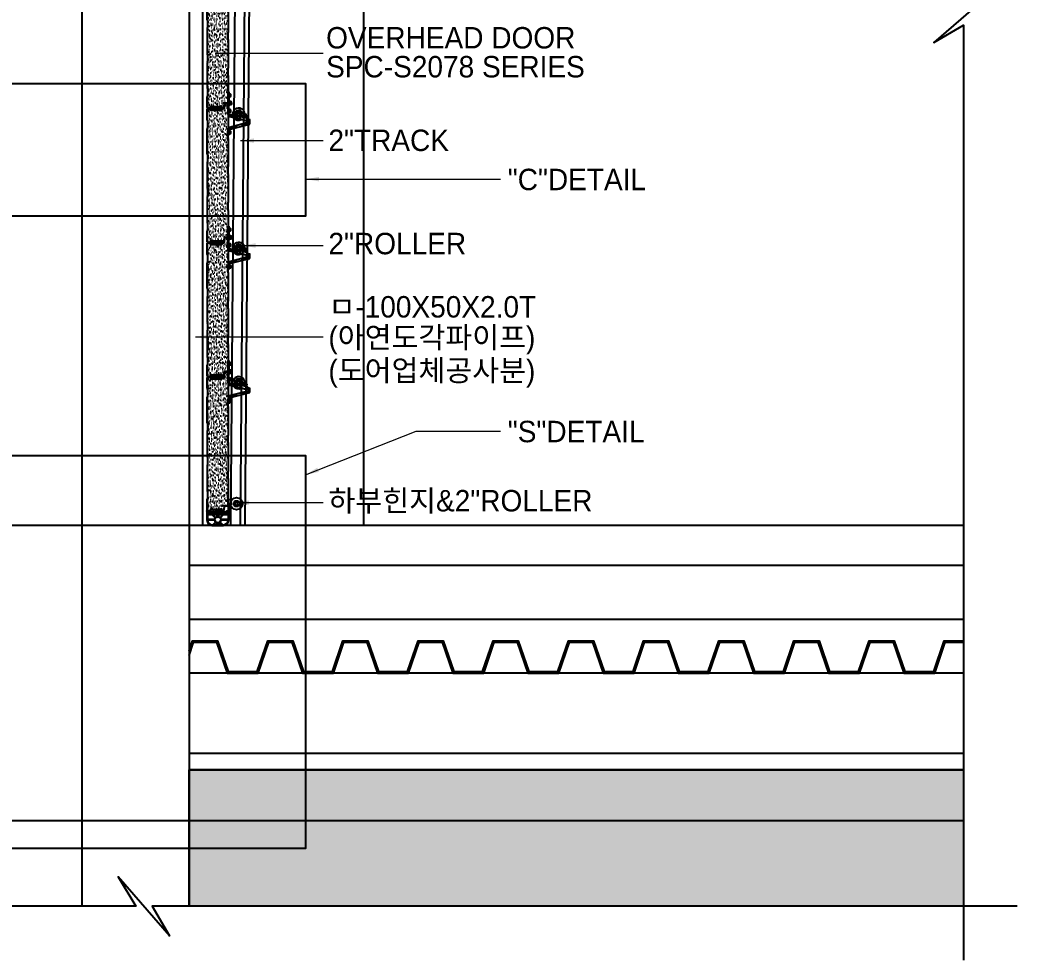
# Model space of a CAD drawing. Header units: millimetres. Extents: x 909 to 159266, y 137 to 21462.
# Drawn here: x 41708 to 45422, y 7741 to 11241 of the extents above; entities that cross this region are included whole.
import ezdxf

# ---------------------------------------------------------------- set-up
doc = ezdxf.new("R2010")
doc.units = ezdxf.units.MM
doc.header["$LTSCALE"] = 50
doc.header["$MEASUREMENT"] = 0
for name, pattern in [('HIDDEN', [2, 1, -1]), ('HIDDEN2', [0.1875, 0.125, -0.0625]), ('주단면도-1$0$주단면도-1$0$STD_CENTER', [66, 60, -2, 2, -2]), ('주단면도-2$0$주단면도-1$0$STD_CENTER', [66, 60, -2, 2, -2])]:
    doc.linetypes.add(name, pattern=pattern)
for name, color, linetype in [('elev', 8, 'Continuous'), ('OHD Frame', 2, 'Continuous'), ('OHD Panel', 5, 'Continuous'), ('OHD Track', 4, 'Continuous'), ('주단면도-1$0$7FIN', 5, 'Continuous'), ('주단면도-1$0$주단면도-1$0$A-FIN-TYP1', 6, 'Continuous'), ('주단면도-1$0$주단면도-1$0$A-ST-AXIS-CEN', 252, '주단면도-1$0$주단면도-1$0$STD_CENTER'), ('주단면도-1$0$주단면도-1$0$A-ST-CONC', 2, 'Continuous'), ('주단면도-1$0$주단면도-1$0$저온단열', 160, 'Continuous'), ('주단면도-2$0$주단면도-1$0$A-ST-AXIS-CEN', 252, '주단면도-2$0$주단면도-1$0$STD_CENTER')]:
    doc.layers.add(name, color=color, linetype=linetype)
doc.layers.add('주단면도-2$0$A-ELEV-LIN2', color=7, linetype='Continuous', lineweight=25)
doc.styles.get("Standard").update_dxf_attribs({"font": 'NanumGothicBold.ttf'})
doc.styles.add('헤드라인', font='')
doc.styles.get('헤드라인').set_extended_font_data('HY울릉도M')
doc.dimstyles.new('ISO-25', dxfattribs={"dimtxt": 2.5, "dimasz": 2.5, "dimexe": 1.25, "dimexo": 0.625, "dimtad": 1, "dimtxsty": 'Standard', "dimcen": 2.5, "dimadec": 0, "dimazin": 0, "dimtfac": 1, "dimtmove": 0, "dimatfit": 3, "dimfxl": 1, "dimarcsym": 0})

# ---------------------------------------------------------------- blocks, each defined once
blk = doc.blocks.new('A$C1B0F701D')
at = {"layer": 'OHD Panel'}
for p, q in [((0, 457.1), (0, 498.5)), ((0.5, 457.1), (0.5, 498.5)), ((2.5, 501), (9.5, 501)), ((9.5, 501), (2.5, 501)), ((2.5, 500.5), (9.5, 500.5)), ((11.5, 498.5), (11.5, 496)), ((11.5, 495), (11.5, 498.5)), ((12, 498.5), (12, 496)), ((12, 495), (12, 498.5)), ((16.5, 494), (13, 494)), ((13, 493.5), (16.5, 493.5)), ((16.5, 493.5), (16.5, 494)), ((1.8, 452.9), (0.3, 456)), ((2.2, 453.1), (0.7, 456.2)), ((2, 431), (2, 452)), ((2.5, 431), (2.5, 452)), ((0, 330.1), (0, 425.9)), ((0.3, 427), (1.8, 430.1)), ((0.5, 330.1), (0.5, 425.9)), ((0.7, 426.8), (2.2, 429.9)), ((0, 298.9), (0, 203.1)), ((1.8, 325.9), (0.3, 329)), ((0.3, 300), (1.8, 303.1)), ((0.5, 203.1), (0.5, 298.9)), ((2.2, 326.1), (0.7, 329.2)), ((0.7, 299.8), (2.2, 302.9)), ((2, 304), (2, 325)), ((2.5, 304), (2.5, 325)), ((1.8, 198.9), (0.3, 202)), ((2.2, 199.1), (0.7, 202.2)), ((2, 177), (2, 198)), ((2.5, 177), (2.5, 198)), ((0, 171.9), (0, 76.1)), ((0.3, 173), (1.8, 176.1)), ((0.5, 76.1), (0.5, 171.9)), ((0.7, 172.8), (2.2, 175.9)), ((1.8, 71.9), (0.3, 75)), ((2.2, 72.1), (0.7, 75.2)), ((0, 3.5), (0, 44.9)), ((0.3, 46), (1.8, 49.1)), ((0.5, 3.5), (0.5, 44.9)), ((0.7, 45.8), (2.2, 48.9)), ((2, 50), (2, 71)), ((2.5, 50), (2.5, 71)), ((9.5, 1.5), (2.5, 1.5)), ((9.5, 1), (2.5, 1)), ((11.5, 7), (11.5, 3.5)), ((12, 7), (12, 3.5)), ((13, 8.5), (16.5, 8.5)), ((16.5, 8), (13, 8)), ((16.5, 8.5), (16.5, 8))]:
    blk.add_line(p, q, dxfattribs=at)
for centre, radius, start, end in [((2.5, 498.5), 2.5, 90, 180), ((2.5, 498.5), 2, 90, 180), ((9.5, 498.5), 2.5, 0, 90), ((9.5, 498.5), 2, 0, 90), ((13, 495), 1.5, 180, 270), ((13, 495), 1, 180, 270), ((2.5, 457.1), 2.5, 180, 206.5651), ((2.5, 457.1), 2, 180, 206.5651), ((0, 452), 2, 0, 26.5651), ((0, 452), 2.5, 0, 26.5651), ((2.5, 425.9), 2.5, 153.4349, 180), ((2.5, 425.9), 2, 153.4349, 180), ((0, 431), 2, 333.4349, 0), ((0, 431), 2.5, 333.4349, 0), ((2.5, 330.1), 2.5, 180, 206.5651), ((2.5, 298.9), 2.5, 153.4349, 180), ((2.5, 330.1), 2, 180, 206.5651), ((2.5, 298.9), 2, 153.4349, 180), ((0, 325), 2, 0, 26.5651), ((0, 304), 2, 333.4349, 0), ((0, 325), 2.5, 0, 26.5651), ((0, 304), 2.5, 333.4349, 0), ((2.5, 203.1), 2.5, 180, 206.5651), ((2.5, 203.1), 2, 180, 206.5651), ((0, 198), 2, 0, 26.5651), ((0, 198), 2.5, 0, 26.5651), ((2.5, 171.9), 2.5, 153.4349, 180), ((2.5, 171.9), 2, 153.4349, 180), ((0, 177), 2, 333.4349, 0), ((0, 177), 2.5, 333.4349, 0), ((2.5, 76.1), 2.5, 180, 206.5651), ((2.5, 76.1), 2, 180, 206.5651), ((2.5, 44.9), 2.5, 153.4349, 180), ((2.5, 44.9), 2, 153.4349, 180), ((0, 71), 2, 0, 26.5651), ((0, 50), 2, 333.4349, 0), ((0, 71), 2.5, 0, 26.5651), ((0, 50), 2.5, 333.4349, 0), ((2.5, 3.5), 2.5, 180, 270), ((2.5, 3.5), 2, 180, 270), ((9.5, 3.5), 2.5, 270, 0), ((9.5, 3.5), 2, 270, 0), ((13, 7), 1.5, 90, 180), ((13, 7), 1, 90, 180)]:
    blk.add_arc(centre, radius, start, end, dxfattribs=at)
blk = doc.blocks.new('A$C2BEC2C56')
h = blk.add_hatch(color=256)
h.dxf.hatch_style = 1
h.paths.add_polyline_path([(27, 477.5), (28, 477.5), (28, 517.5), (27, 517.5)])
h = blk.add_hatch(color=256)
h.dxf.hatch_style = 1
h.paths.add_polyline_path([(27, 22.5), (28, 22.5), (28, 62.5), (27, 62.5)])
for p, q in [((27, 517.5), (27, 477.5)), ((28, 517.5), (27, 517.5)), ((28, 477.5), (28, 517.5)), ((27, 477.5), (28, 477.5)), ((27, 62.5), (27, 22.5)), ((27, 22.5), (28, 22.5))]:
    blk.add_line(p, q)
at = {"layer": 'OHD Panel'}
for p, q in [((17.6, 520), (26, 520)), ((0, 494), (3.5, 494)), ((0, 493.5), (0, 494)), ((0, 493.5), (3.5, 493.5)), ((4.5, 495), (4.5, 499.5)), ((5, 495), (5, 499.5)), ((6, 501), (12.5, 501)), ((6, 500.5), (12.5, 500.5)), ((13.5, 501.9), (15.2, 517.8)), ((14, 501.8), (15.6, 517.7)), ((17.6, 519.5), (26, 519.5)), ((28, 517.5), (28, 419.6)), ((28.5, 517.5), (28.5, 419.6)), ((26, 414.5), (26, 393.5)), ((27.8, 418.7), (26.3, 415.6)), ((26.5, 414.5), (26.5, 393.5)), ((28.2, 418.5), (26.7, 415.4)), ((26.3, 392.4), (27.8, 389.3)), ((26.7, 392.6), (28.2, 389.5)), ((28, 388.4), (28, 285.6)), ((28.5, 388.4), (28.5, 285.6)), ((26, 280.5), (26, 259.5)), ((27.8, 284.7), (26.3, 281.6)), ((26.5, 280.5), (26.5, 259.5)), ((28.2, 284.5), (26.7, 281.4)), ((26.3, 258.4), (27.8, 255.3)), ((26.7, 258.6), (28.2, 255.5)), ((28, 254.4), (28, 151.6)), ((28.5, 254.4), (28.5, 151.6)), ((27.8, 150.7), (26.3, 147.6)), ((28.2, 150.5), (26.7, 147.4)), ((26, 146.5), (26, 125.5)), ((26.3, 124.4), (27.8, 121.3)), ((26.5, 146.5), (26.5, 125.5)), ((26.7, 124.6), (28.2, 121.5)), ((28, 120.4), (28, 22.5)), ((28.5, 120.4), (28.5, 22.5)), ((28, 62.5), (27, 62.5)), ((28, 22.5), (28, 62.5)), ((3.5, 8.5), (0, 8.5)), ((0, 8.5), (0, 8)), ((3.5, 8), (0, 8)), ((4.5, 3.5), (4.5, 7)), ((5, 3.5), (5, 7)), ((9.3, 1.5), (7, 1.5)), ((9.3, 1), (7, 1)), ((12.9, 18.3), (11.3, 3.3)), ((13.4, 18.2), (11.8, 3.2)), ((26, 20.5), (15.4, 20.5)), ((26, 20), (15.4, 20))]:
    blk.add_line(p, q, dxfattribs=at)
for centre, radius, start, end in [((17.6, 517.5), 2.5, 90, 173.991), ((26, 517.5), 2.5, 0, 90), ((3.5, 495), 1, 270, 0), ((3.5, 495), 1.5, 270, 0), ((6, 499.5), 1.5, 90, 180), ((6, 499.5), 1, 90, 180), ((12.5, 502), 1, 270, 353.991), ((12.5, 502), 1.5, 270, 353.991), ((17.6, 517.5), 2, 90, 173.991), ((26, 517.5), 2, 0, 90), ((28.5, 414.5), 2.5, 153.4349, 180), ((28.5, 414.5), 2, 153.4349, 180), ((26, 419.6), 2, 333.4349, 0), ((26, 419.6), 2.5, 333.4349, 0), ((28.5, 393.5), 2.5, 180, 206.5651), ((28.5, 393.5), 2, 180, 206.5651), ((26, 388.4), 2, 0, 26.5651), ((26, 388.4), 2.5, 0, 26.5651), ((28.5, 280.5), 2.5, 153.4349, 180), ((28.5, 280.5), 2, 153.4349, 180), ((26, 285.6), 2, 333.4349, 0), ((26, 285.6), 2.5, 333.4349, 0), ((28.5, 259.5), 2.5, 180, 206.5651), ((28.5, 259.5), 2, 180, 206.5651), ((26, 254.4), 2, 0, 26.5651), ((26, 254.4), 2.5, 0, 26.5651), ((26, 151.6), 2, 333.4349, 0), ((26, 151.6), 2.5, 333.4349, 0), ((28.5, 146.5), 2.5, 153.4349, 180), ((28.5, 125.5), 2.5, 180, 206.5651), ((28.5, 146.5), 2, 153.4349, 180), ((28.5, 125.5), 2, 180, 206.5651), ((26, 120.4), 2, 0, 26.5651), ((26, 120.4), 2.5, 0, 26.5651), ((3.5, 7), 1.5, 0, 90), ((3.5, 7), 1, 0, 90), ((7, 3.5), 2.5, 180, 270), ((7, 3.5), 2, 180, 270), ((9.3, 3.5), 2, 270, 353.991), ((9.3, 3.5), 2.5, 270, 353.991), ((15.4, 18), 2.5, 90, 173.991), ((15.4, 18), 2, 90, 173.991), ((26, 22.5), 2.5, 270, 0), ((26, 22.5), 2, 270, 0)]:
    blk.add_arc(centre, radius, start, end, dxfattribs=at)
blk = doc.blocks.new('A$C23A425F1')
h = blk.add_hatch()
h.set_pattern_fill('AR-SAND', color=2)
h.set_pattern_definition([(37.5, (-10314.7876, 683.2013), (-0.06299336, 1.92682377), [0, -1.52, 0, -1.7, 0, -1.625]), (7.5, (-10314.7876, 683.2013), (1.7697767, 2.82214607), [0, -0.82, 0, -1.37, 0, -0.525]), (327.5, (-10316.0176, 683.2013), (3.11414186, 0.00565905), [0, -0.5, 0, -1.8, 0, -2.35]), (317.5, (-10316.0176, 683.2013), (3.0061266, 0.87767556), [0, -0.25, 0, -1.18, 0, -1.35])])
edge = h.paths.add_edge_path()
edge.add_arc((41, 7), 1, 0, 90)
edge.add_line((41, 8), (1, 8))
edge.add_arc((1, 7), 1, 90, 180)
edge.add_line((0, 7), (0, 0))
edge.add_line((0, 0), (42, 0))
edge.add_line((42, 0), (42, 7))
at = {"color": 2}
for p, q in [((0, 7), (0, 0)), ((0, 0), (42, 0)), ((1, 8), (41, 8)), ((42, 7), (42, 0))]:
    blk.add_line(p, q, dxfattribs=at)
for centre, start, end in [((1, 7), 90, 180), ((41, 7), 0, 90)]:
    blk.add_arc(centre, 1, start, end, dxfattribs=at)
blk = doc.blocks.new('A$C56DB41DC')
h = blk.add_hatch()
h.set_pattern_fill('AR-SAND', color=253, scale=0.3)
h.set_pattern_definition([(37.5, (-85037.311, 18117.669), (-0.4800094, 14.6823971), [0, -11.5824, 0, -12.954, 0, -12.3825]), (7.5, (-85037.311, 18117.669), (13.4856985, 21.504753), [0, -6.2484, 0, -10.4394, 0, -4.0005]), (327.5, (-85046.684, 18117.669), (23.7297711, 0.0431155), [0, -3.81, 0, -13.716, 0, -17.907]), (317.5, (-85046.684, 18117.669), (22.9066936, 6.6878797), [0, -1.905, 0, -8.9916, 0, -10.287])])
h.paths.add_polyline_path([(77.5, 121.4, 0.116434), (77.3, 122.3), (75.8, 125.4, -0.116434), (75.5, 126.5), (75.5, 147.5, -0.116434), (75.8, 148.6), (77.3, 151.7, 0.116434), (77.5, 152.6), (77.5, 255.4, 0.116434), (77.3, 256.3), (75.8, 259.4, -0.116434), (75.5, 260.5), (75.5, 281.5, -0.116434), (75.8, 282.6), (77.3, 285.7, 0.116434), (77.5, 286.6), (77.5, 389.4, 0.116434), (77.3, 390.3), (75.8, 393.4, -0.116434), (75.5, 394.5), (75.5, 415.5, -0.116434), (75.8, 416.6), (77.3, 419.7, 0.116434), (77.5, 420.6), (77.5, 478.5), (76.5, 478.5), (76.5, 518.5), (77.5, 518.5, 0.414214), (75.5, 520.5), (67.1, 520.5, 0.383819), (65.1, 518.7), (63.5, 502.8, -0.383819), (62, 501.5), (55.5, 501.5, 0.414214), (54.5, 500.5), (54.5, 496, -0.414214), (53, 494.5), (49.5, 494.5), (49.5, 495), (16.5, 495), (16.5, 494.5), (13, 494.5, -0.414214), (11.5, 496), (11.5, 499.5, 0.414214), (9.5, 501.5), (2.5, 501.5, 0.414214), (0.5, 499.5), (0.5, 458.1, 0.116434), (0.7, 457.2), (2.2, 454.1, -0.116434), (2.5, 453), (2.5, 432, -0.116434), (2.2, 430.9), (0.7, 427.8, 0.116434), (0.5, 426.9), (0.5, 331.1, 0.116434), (0.7, 330.2), (2.2, 327.1, -0.116434), (2.5, 326), (2.5, 305, -0.116434), (2.2, 303.9), (0.7, 300.8, 0.116434), (0.5, 299.9), (0.5, 204.1, 0.116434), (0.7, 203.2), (2.2, 200.1, -0.116434), (2.5, 199), (2.5, 178, -0.116434), (2.2, 176.9), (0.7, 173.8, 0.116434), (0.5, 172.9), (0.5, 77.1, 0.116434), (0.7, 76.2), (2.2, 73.1, -0.116434), (2.5, 72), (2.5, 51, -0.116434), (2.2, 49.9), (0.7, 46.8, 0.116434), (0.5, 45.9), (0.5, 4.5, 0.414214), (2.5, 2.5), (9.5, 2.5, 0.414214), (11.5, 4.5), (11.5, 8, -0.414214), (13, 9.5), (16.5, 9.5), (16.5, 9), (49.5, 9), (49.5, 9.5), (53, 9.5, -0.414214), (54.5, 8), (54.5, 4.5, 0.414214), (56.5, 2.5), (58.8, 2.5, 0.383819), (60.8, 4.3), (62.4, 19.3, -0.383819), (64.9, 21.5), (75.5, 21.5, 0.414214), (77.5, 23.5), (76.5, 23.5), (76.5, 63.5), (77.5, 63.5)])
at = {"color": 5}
for name, p in [('A$C2BEC2C56', (49.5, 1)), ('A$C1B0F701D', (0, 1))]:
    blk.add_blockref(name, p, dxfattribs=at)
at = {"color": 6, "xscale": -1, "rotation": 180}
blk.add_blockref('A$C23A425F1', (12, 503), dxfattribs=at)
at = {"color": 6}
blk.add_blockref('A$C23A425F1', (12, 1), dxfattribs=at)
blk = doc.blocks.new('2ROLLER')
for p, q in [((-153853.3, -195.2, 0), (-153854.1, -198.4, 0)), ((-153851.3, -199.7, 0), (-153842.6, -201.9, 0)), ((-153850.6, -196.7, 0), (-153817.7, -205.2, 0)), ((-153844.8, -195.1, 0), (-153841.6, -196, 0)), ((-153841.9, -199, 0), (-153844.4, -208.7, 0)), ((-153844.4, -208.7, 0), (-153820.2, -214.9, 0)), ((-153836.1, -199.2, 0), (-153836.4, -200.4, 0)), ((-153836.4, -200.4, 0), (-153835.4, -200.7, 0)), ((-153835.4, -200.4, 0), (-153835.4, -200.7, 0)), ((-153835.4, -200.4, 0), (-153834.4, -200.9, 0)), ((-153834.4, -200.7, 0), (-153834.4, -200.9, 0)), ((-153834.4, -200.7, 0), (-153833.5, -201.2, 0)), ((-153834.4, -200.7, 0), (-153833.5, -201.2, 0)), ((-153832.4, -193.2, 0), (-153833.9, -199, 0)), ((-153833.9, -199, 0), (-153820.4, -202.5, 0)), ((-153831.2, -192.4, 0), (-153819.6, -195.4, 0)), ((-153829.6, -192, 0), (-153829.2, -191.8, 0)), ((-153821, -194.8, 0), (-153829.6, -192.1, 0)), ((-153829.4, -192.6, 0), (-153829.6, -192.2, 0)), ((-153829.6, -192.8, 0), (-153829.4, -192.7, 0)), ((-153820.8, -193.9, 0), (-153829.4, -191.2, 0)), ((-153829.1, -191.7, 0), (-153829.4, -191.3, 0)), ((-153829.3, -191.2, 0), (-153828.9, -190.9, 0)), ((-153829.1, -190.3, 0), (-153828.7, -190, 0)), ((-153820.5, -193, 0), (-153829.1, -190.3, 0)), ((-153828.9, -190.8, 0), (-153829.1, -190.4, 0)), ((-153820.5, -192.1, 0), (-153828.6, -190, 0)), ((-153825.7, -194.9, 0), (-153827.2, -200.7, 0)), ((-153823.7, -203.4, 0), (-153822.8, -203.9, 0)), ((-153823.7, -203.4, 0), (-153822.8, -203.9, 0)), ((-153822.8, -203.7, 0), (-153822.8, -203.9, 0)), ((-153822.8, -203.7, 0), (-153821.9, -204.1, 0)), ((-153822.8, -203.7, 0), (-153821.9, -204.1, 0)), ((-153821.8, -203.9, 0), (-153821.9, -204.1, 0)), ((-153821.8, -203.9, 0), (-153820.9, -204.4, 0)), ((-153821.8, -203.9, 0), (-153820.9, -204.4, 0)), ((-153821.3, -195, 0), (-153821, -194.8, 0)), ((-153821.2, -194.2, 0), (-153820.8, -194, 0)), ((-153821, -194.7, 0), (-153821.2, -194.3, 0)), ((-153821, -193.3, 0), (-153820.6, -193.1, 0)), ((-153820.8, -193.8, 0), (-153821, -193.4, 0)), ((-153820.8, -204.2, 0), (-153820.9, -204.4, 0)), ((-153820.8, -192.4, 0), (-153820.5, -192.3, 0)), ((-153820.6, -193, 0), (-153820.8, -192.6, 0)), ((-153820.8, -204.2, 0), (-153819.9, -204.6, 0)), ((-153820.8, -204.2, 0), (-153819.9, -204.6, 0)), ((-153818.9, -196.6, 0), (-153820.4, -202.5, 0)), ((-153817.7, -205.2, 0), (-153820.2, -214.9, 0)), ((-153819.9, -204.6, 0), (-153818.9, -204.9, 0)), ((-153818.6, -203.7, 0), (-153818.9, -204.9, 0)), ((-153818.8, -204.4, 0), (-153818.9, -204.7, 0))]:
    blk.add_line(p, q)
at = {"color": 0}
for p, q in [((-153833.4, -200.9, 0), (-153833.5, -201.2, 0)), ((-153833.4, -200.9, 0), (-153832.5, -201.4, 0)), ((-153833.4, -200.9, 0), (-153832.5, -201.4, 0)), ((-153832.4, -201.2, 0), (-153832.5, -201.4, 0)), ((-153832.4, -201.2, 0), (-153831.5, -201.7, 0)), ((-153832.4, -201.2, 0), (-153831.5, -201.7, 0)), ((-153831.5, -201.4, 0), (-153831.5, -201.7, 0)), ((-153831.5, -201.4, 0), (-153830.6, -201.9, 0)), ((-153831.5, -201.4, 0), (-153830.6, -201.9, 0)), ((-153830.5, -201.7, 0), (-153830.6, -201.9, 0)), ((-153830.5, -201.7, 0), (-153829.6, -202.1, 0)), ((-153830.5, -201.7, 0), (-153829.6, -202.1, 0)), ((-153829.5, -201.9, 0), (-153829.6, -202.1, 0)), ((-153829.5, -201.9, 0), (-153828.6, -202.4, 0)), ((-153829.5, -201.9, 0), (-153828.6, -202.4, 0)), ((-153828.6, -202.2, 0), (-153828.6, -202.4, 0)), ((-153828.6, -202.2, 0), (-153827.7, -202.6, 0)), ((-153828.6, -202.2, 0), (-153827.7, -202.6, 0)), ((-153827.6, -202.4, 0), (-153827.7, -202.6, 0)), ((-153827.6, -202.4, 0), (-153826.7, -202.9, 0)), ((-153827.6, -202.4, 0), (-153826.7, -202.9, 0)), ((-153826.6, -202.7, 0), (-153826.7, -202.9, 0)), ((-153826.6, -202.7, 0), (-153825.7, -203.1, 0)), ((-153826.6, -202.7, 0), (-153825.7, -203.1, 0)), ((-153825.7, -202.9, 0), (-153825.7, -203.1, 0)), ((-153825.7, -202.9, 0), (-153824.8, -203.4, 0)), ((-153825.7, -202.9, 0), (-153824.8, -203.4, 0)), ((-153824.7, -203.2, 0), (-153824.8, -203.4, 0)), ((-153824.7, -203.2, 0), (-153823.8, -203.6, 0)), ((-153824.7, -203.2, 0), (-153823.8, -203.6, 0)), ((-153823.7, -203.4, 0), (-153823.8, -203.6, 0))]:
    blk.add_line(p, q, dxfattribs=at)
at = {"color": 5, "linetype": 'HIDDEN'}
blk.add_line((-153823.7, -203.7, 0), (-153823.6, -203.7, 0), dxfattribs=at)
blk.add_circle((-153849.1, -190.9, 0), 5.5)
for centre, radius, start, end in [((-153849.1, -190.9, 0), 22.5, 1.0314, 189.1436), ((-153849.1, -190.9, 0), 14.5, 321.1221, 203.9319), ((-153849.1, -190.9, 0), 9, 326.0942, 255.5654), ((-153849.1, -190.9, 0), 6, 315.5654, 255.5654), ((-153849.2, -191.4, 0), 22.5, 212.732, 298.3988), ((-153833.5, -211.5, 0), 12.5, 59.3052, 101.6693), ((-153831.5, -193.4, 0), 1, 75.5654, 165.5654), ((-153829.5, -192.1, 0), 0.0908, 120.5654, 210.5654), ((-153829.3, -191.2, 0), 0.0908, 120.5654, 210.5654), ((-153829.4, -192.6, 0), 0.0908, 300.5654, 30.5654), ((-153829.2, -191.7, 0), 0.0908, 300.5654, 30.5654), ((-153829.1, -190.4, 0), 0.0908, 120.5654, 210.5654), ((-153829, -190.9, 0), 0.0908, 300.5654, 30.5654), ((-153828.6, -190.1, 0), 0.0908, 75.5654, 120.5654), ((-153826.8, -213.2, 0), 12.5, 49.4615, 91.8256), ((-153826.6, -194.7, 0), 1, 345.5654, 75.5654), ((-153824.7, -195.1, 0), 1, 75.5654, 165.5654), ((-153821.2, -194.3, 0), 0.0908, 120.5654, 210.5654), ((-153820.9, -193.4, 0), 0.0908, 120.5654, 210.5654), ((-153821.1, -194.8, 0), 0.0908, 300.5654, 30.5654), ((-153820.7, -192.5, 0), 0.0908, 120.5654, 210.5654), ((-153820.9, -193.9, 0), 0.0908, 300.5654, 30.5654), ((-153820.6, -193, 0), 0.0908, 300.5654, 30.5654), ((-153820.5, -192.2, 0), 0.0908, 300.5654, 75.5654), ((-153819.9, -196.4, 0), 1, 345.5654, 75.5654)]:
    blk.add_arc(centre, radius, start, end)
blk.add_arc((-153823.6, -203.8, 0), 0.09, 120.5654, 210.5654, dxfattribs=at)
blk = doc.blocks.new('2인치 SIDE HINGE 단면')
at = {"extrusion": (-1, 2.44929e-16, 5.96917e-14)}
blk.add_line((0, 129), (0, 165), dxfattribs=at)
at = {"extrusion": (2.44929e-16, 1, -2.44929e-16)}
blk.add_line((0, 165), (2.3, 165), dxfattribs=at)
at = {"extrusion": (-5.96917e-14, -2.44929e-16, -1)}
for p, q in [((0, 165), (2.3, 165)), ((0, 129), (0, 165)), ((2.3, 165), (2.3, 129)), ((0, 129), (2.3, 129))]:
    blk.add_line(p, q, dxfattribs=at)
at = {"color": 5, "linetype": 'HIDDEN2', "ltscale": 5}
for p, q in [((0, 155, 0), (2.3, 155, 0)), ((2.3, 148, 0), (0, 148, 0)), ((2.3, 98.5, 0), (0, 98.5, 0)), ((2.3, 95, 0), (0, 95, 0)), ((2.3, 92, 0), (0, 92, 0)), ((2.3, 88.5, 0), (0, 88.5, 0)), ((4, 79), (44.6, 68.5)), ((4, 27.6), (77.7, 46.6)), ((68.8, 62.3), (77.7, 60)), ((77.7, 46.6), (77.7, 60)), ((2.3, 18.6), (0, 18.6)), ((2.3, 15.1), (0, 15.1)), ((2.3, 12.1), (0, 12.1)), ((2.3, 8.6), (0, 8.6))]:
    blk.add_line(p, q, dxfattribs=at)
at = {"extrusion": (1, -2.44929e-16, -5.96917e-14)}
blk.add_line((2.3, 165), (2.3, 129), dxfattribs=at)
for p, q in [((3.2, 158.2, 0), (2.3, 158.2, 0)), ((8, 156.5, 0), (3.7, 156.5, 0)), ((3.7, 156.5, 0), (3.7, 146.5, 0)), ((8, 151.5, 0), (3.7, 151.5, 0)), ((8.7, 155.8, 0), (8.7, 147.2, 0)), ((0, 129), (0, 122.5)), ((0, 83.4), (0, 122.5)), ((2.3, 129), (2.3, 127.5)), ((2.3, 127.5), (2.3, 129)), ((2.3, 83.4), (2.3, 117.5)), ((3.2, 144.7, 0), (2.4, 144.7, 0)), ((8, 146.5, 0), (3.7, 146.5, 0)), ((2.3, 86), (0, 86)), ((2.3, 83.5), (0, 83.5)), ((3.2, 100.3, 0), (2.3, 100.3, 0)), ((3.2, 86.8, 0), (2.4, 86.8, 0)), ((3.2, 79.2), (4, 79)), ((8, 98.5, 0), (3.7, 98.5, 0)), ((3.7, 98.5, 0), (3.7, 88.5, 0)), ((8, 93.5, 0), (3.7, 93.5, 0)), ((8, 88.5, 0), (3.7, 88.5, 0)), ((3.8, 81.4), (45.1, 70.8)), ((4, 73.1), (4, 81.4)), ((8.7, 97.8, 0), (8.7, 89.2, 0)), ((3.8, 25.2), (80, 44.8)), ((4, 73.1), (69, 56.4)), ((4, 33.5), (69, 50.2)), ((69, 56.4), (80, 61.8)), ((69, 50.2), (69, 56.4)), ((69, 50.2), (80, 44.8)), ((69.3, 64.5), (80, 61.8)), ((80, 44.8), (80, 61.8)), ((0, 23.2), (0, 3.6)), ((2.3, 23.1), (0, 23.1)), ((2.3, 20.6), (0, 20.6)), ((2.3, 3.6), (0, 3.6)), ((2.3, 23.2), (2.3, 3.6)), ((3.2, 20.4), (2.3, 20.4)), ((3.2, 6.9), (2.4, 6.9)), ((3.2, 27.4), (4, 27.6)), ((8, 18.6), (3.7, 18.6)), ((3.7, 18.6), (3.7, 8.6)), ((8, 13.6), (3.7, 13.6)), ((8, 8.6), (3.7, 8.6)), ((4, 33.5), (4, 25.2)), ((8.7, 17.9), (8.7, 9.3))]:
    blk.add_line(p, q)
at = {"extrusion": (-2.44929e-16, -1, 2.44929e-16)}
blk.add_line((0, 129), (2.3, 129), dxfattribs=at)
at = {"extrusion": (7.34788e-16, 1, 1.03474e-13)}
blk.add_line((0, 129), (2.3, 129), dxfattribs=at)
at = {"extrusion": (-5.96917e-14, -2.44929e-16, -1)}
blk.add_circle((-6.5, 122.5), 4.2, dxfattribs=at)
for centre, radius, start, end in [((-5.7, 154.1, 0), 9.81, 344.4871, 24.8899), ((-5.7, 148.9, 0), 9.81, 335.1101, 15.5129), ((8, 155.8, 0), 0.714, 0, 90), ((8, 152.2, 0), 0.714, 270, 0), ((8, 150.8, 0), 0.714, 0, 90), ((6.5, 122.5), 6.5, 229.7478, 180), ((8, 147.2, 0), 0.714, 270, 0), ((4.3, 83.4), 4.3, 180, 255.5654), ((4.3, 83.4), 2, 180, 255.5654), ((-5.7, 96.1, 0), 9.81, 344.4871, 24.8899), ((-5.7, 90.9, 0), 9.81, 335.1101, 15.5129), ((8, 97.8, 0), 0.714, 0, 90), ((8, 94.2, 0), 0.714, 270, 0), ((8, 92.8, 0), 0.714, 0, 90), ((8, 89.2, 0), 0.714, 270, 0), ((4.3, 23.2), 4.3, 104.4346, 180), ((4.3, 23.2), 2, 104.4346, 180), ((-5.7, 16.2), 9.81, 344.4871, 24.8899), ((-5.7, 11), 9.81, 335.1101, 15.5129), ((8, 17.9), 0.714, 0, 90), ((8, 14.3), 0.714, 270, 0), ((8, 12.9), 0.714, 0, 90), ((8, 9.3), 0.714, 270, 0)]:
    blk.add_arc(centre, radius, start, end)
blk.add_blockref('2ROLLER', (153887.7, 272.7, 0))
blk = doc.blocks.new('OHD3 단면')
for p, q in [((146, -2329.3, 0), (160.1, -2329.3, 0)), ((147.5, -2359.3, 0), (160.1, -2359.3, 0)), ((66.5, -2382.8, 0), (103.6, -2382.8, 0)), ((68.2, -2384.5, 0), (85.2, -2384.5, 0)), ((87.2, -2384.5, 0), (106.1, -2384.5, 0)), ((95.9, -2377.7, 0), (118.1, -2377.7, 0)), ((95.9, -2377.7, 0), (95.9, -2379.4, 0)), ((95.9, -2379.4, 0), (103.6, -2379.4, 0)), ((103.6, -2382.8, 0), (103.6, -2379.4, 0)), ((105.3, -2382.8, 0), (105.3, -2379.4, 0)), ((105.3, -2379.4, 0), (108.6, -2379.4, 0)), ((105.3, -2382.8, 0), (108.6, -2382.8, 0)), ((107.8, -2384.5, 0), (126.7, -2384.5, 0)), ((108.6, -2382.8, 0), (108.6, -2379.4, 0)), ((110.3, -2382.8, 0), (110.3, -2379.4, 0)), ((110.3, -2379.4, 0), (118.1, -2379.4, 0)), ((110.3, -2382.8, 0), (147.5, -2382.8, 0)), ((118.1, -2377.7, 0), (118.1, -2379.4, 0)), ((128.7, -2384.5, 0), (145.8, -2384.5, 0))]:
    blk.add_line(p, q)
at = {"color": 4}
for p, q in [((66.5, -2341.7, 0), (66.5, -2371.4, 0)), ((66.7, -2371.6, 0), (66.5, -2371.4, 0)), ((66.7, -2371.6, 0), (66.5, -2371.8, 0)), ((66.5, -2371.8, 0), (66.5, -2382.1, 0)), ((68, -2340.9, 0), (68, -2374.1, 0)), ((68, -2370.7, 0), (68, -2374.1, 0)), ((77.5, -2375.2, 0), (136.5, -2375.2, 0)), ((146, -2340.9, 0), (146, -2370.7, 0)), ((146, -2370.7, 0), (146, -2374.1, 0)), ((147.3, -2371.6, 0), (147.5, -2371.4, 0)), ((147.3, -2371.6, 0), (147.5, -2371.8, 0)), ((147.5, -2341.7, 0), (147.5, -2371.4, 0)), ((147.5, -2371.8, 0), (147.5, -2382.1, 0)), ((66.5, -2382.1, 0), (68.6, -2382.1, 0)), ((68.6, -2382.1, 0), (68, -2382.1, 0)), ((78.1, -2377.2, 0), (92, -2377.2, 0)), ((92, -2377.2, 0), (92, -2382.1, 0)), ((92, -2382.1, 0), (103.2, -2382.1, 0)), ((92, -2382.1, 0), (103.2, -2382.1, 0)), ((94, -2377.2, 0), (120, -2377.2, 0)), ((94, -2377.2, 0), (94, -2380.1, 0)), ((94, -2380.1, 0), (103.2, -2380.1, 0)), ((103.2, -2380.1, 0), (103.2, -2382.1, 0)), ((110.8, -2380.1, 0), (120, -2380.1, 0)), ((110.8, -2380.1, 0), (110.8, -2382.1, 0)), ((110.8, -2382.1, 0), (122, -2382.1, 0)), ((120, -2377.2, 0), (120, -2380.1, 0)), ((122, -2377.2, 0), (135.9, -2377.2, 0)), ((122, -2377.2, 0), (122, -2382.1, 0)), ((145.4, -2382.1, 0), (146, -2382.1, 0)), ((147.5, -2382.1, 0), (145.4, -2382.1, 0))]:
    blk.add_line(p, q, dxfattribs=at)
at = {"color": 0}
for p, q in [((66.5, -2382.8, 0), (66.5, -2405, 0)), ((68.2, -2384.5, 0), (68.2, -2402.5, 0)), ((68.2, -2402.5, 0), (94.6, -2402.5, 0)), ((68.2, -2404.2, 0), (94.5, -2404.2, 0)), ((97.2, -2396.4, 0), (85.2, -2384.5, 0)), ((98.1, -2395.4, 0), (87.2, -2384.5, 0)), ((87.9, -2423.3, 0), (98.1, -2413.1, 0)), ((89.9, -2423.3, 0), (99.2, -2414, 0)), ((106.1, -2391.7, 0), (106.1, -2384.5, 0)), ((107.8, -2391.7, 0), (107.8, -2384.5, 0)), ((107.8, -2391.7, 0), (107.8, -2391.7, 0)), ((124, -2423.3, 0), (114.7, -2414, 0)), ((115.8, -2395.4, 0), (126.7, -2384.5, 0)), ((126, -2423.3, 0), (115.8, -2413.1, 0)), ((116.7, -2396.4, 0), (128.7, -2384.5, 0)), ((119.4, -2402.5, 0), (145.8, -2402.5, 0)), ((119.5, -2404.2, 0), (145.8, -2404.2, 0)), ((145.8, -2384.5, 0), (145.8, -2402.5, 0)), ((147.5, -2382.8, 0), (147.5, -2405, 0)), ((86.5, -2425, 0), (127.5, -2425, 0)), ((89.9, -2423.3, 0), (106.1, -2423.3, 0)), ((106.1, -2416.7, 0), (106.1, -2423.3, 0)), ((107.8, -2416.7, 0), (107.8, -2423.3, 0)), ((107.8, -2423.3, 0), (124, -2423.3, 0))]:
    blk.add_line(p, q, dxfattribs=at)
at = {"color": 4}
for radius in [22.5, 11, 5]:
    blk.add_circle((176.8, -2344.3, 0), radius, dxfattribs=at)
blk.add_circle((107, -2404.2, 0), 10.8)
for centre, radius, start, end in [((67.5, -2341.7, 0), 1, 60, 180), ((72.4, -2377.8, 0), 5.75, 26.3191, 139.6868), ((72.6, -2377.7, 0), 3.55, 324.8272, 215.1728), ((141.6, -2377.8, 0), 5.75, 40.3132, 153.6809), ((141.4, -2377.7, 0), 3.55, 324.8272, 215.1728), ((146.5, -2341.7, 0), 1, 0, 120), ((68.6, -2380.7, 0), 1.44, 268.3981, 41.9276), ((76.6, -2380.7, 0), 1.44, 138.0724, 268.3981), ((71, -2377.6, 0), 7.11, 320.7886, 2.8892), ((141.6, -2377.8, 0), 5.75, 174.5242, 227.9311), ((137.4, -2380.7, 0), 1.44, 282.8292, 41.9276), ((145.4, -2380.7, 0), 1.44, 138.0724, 271.6019)]:
    blk.add_arc(centre, radius, start, end, dxfattribs=at)
at = {"color": 0}
for centre, start, end in [((86.5, -2405, 0), 180, 270), ((88.2, -2403.3, 0), 182.6004, 269.0463), ((125.8, -2403.3, 0), 270, 357.3996), ((127.5, -2405, 0), 270, 0)]:
    blk.add_arc(centre, 20, start, end, dxfattribs=at)
for start, end in [(180, 225), (141.4887, 172.2269), (94.0098, 135), (231.4887, 265.9902), (45, 86.2546), (273.7454, 308.5113), (315, 0), (7.7731, 38.5113)]:
    blk.add_arc((107, -2404.2, 0), 12.5, start, end)
at = {"layer": 'OHD Frame'}
for p, q in [((0, 1019, 0), (0, -2425, 0)), ((50, 1019, 0), (50, -2425, 0))]:
    blk.add_line(p, q, dxfattribs=at)
at = {"layer": 'OHD Track'}
for p, q in [((155, -2425, 0), (178.5, 275, 0)), ((191, -2425, 0), (214.5, 275, 0)), ((208.5, -2425, 0), (232, 275, 0))]:
    blk.add_line(p, q, dxfattribs=at)
for name, p in [('A$C56DB41DC', (68, -874, 0)), ('2인치 SIDE HINGE 단면', (146, -975.5, 0)), ('A$C56DB41DC', (68, -1374, 0)), ('2인치 SIDE HINGE 단면', (146, -1475.5, 0)), ('A$C56DB41DC', (68, -1874, 0)), ('2인치 SIDE HINGE 단면', (146, -1975.5, 0)), ('A$C56DB41DC', (68, -2374, 0))]:
    blk.add_blockref(name, p)

msp = doc.modelspace()

# ---------------------------------------------------------------- hatches: boundary and pattern name
at = {"layer": 'elev', "transparency": 33554687}
h = msp.add_hatch(color=256, dxfattribs=at)
h.dxf.hatch_style = 1
h.paths.add_polyline_path([(42337.8, 8449.3), (42337.8, 7940.7), (45221.9, 7940.7), (45221.9, 8449.3)])

# ---------------------------------------------------------------- linework, layer by layer
at = {"color": 2}
for points in [[(45222, 14765.7), (45222, 11283.9), (45331.9, 11348.6), (45112.1, 11157.8), (45222, 11222.5), (45222, 7740.7)], [(45422, 7940.7), (42200.6, 7940.7), (42265.2, 7830.7), (42074.4, 8050.6), (42139.1, 7940.7), (38917.7, 7940.7)]]:
    msp.add_lwpolyline(points, dxfattribs=at)
for points in [[(40797.9, 11004.7), (42771.6, 11004.7), (42771.6, 10510.6), (40797.9, 10510.6)], [(40797.9, 9619.2), (42771.6, 9619.2), (42771.6, 8156), (40797.9, 8156)]]:
    msp.add_lwpolyline(points, close=True)
at = {"layer": 'elev'}
msp.add_lwpolyline([(42337.8, 7940.7), (42337.8, 8449.3), (45221.9, 8449.3)], dxfattribs=at)
at = {"layer": '주단면도-1$0$7FIN'}
for points in [[(42337.8, 8891.2), (42351, 8929.3), (42444.3, 8929.3), (42483.8, 8814.7), (42591.6, 8814.7), (42631, 8929.3), (42724.3, 8929.3), (42763.8, 8814.7), (42871.6, 8814.7), (42911, 8929.3), (43004.3, 8929.3), (43043.7, 8814.7), (43151.5, 8814.7), (43191, 8929.3), (43284.3, 8929.3), (43323.7, 8814.7), (43431.5, 8814.7), (43471, 8929.3), (43564.3, 8929.3), (43603.8, 8814.7), (43711.6, 8814.7), (43751, 8929.3), (43844.3, 8929.3), (43883.8, 8814.7), (43991.6, 8814.7), (44031, 8929.3), (44124.3, 8929.3), (44163.7, 8814.7), (44271.5, 8814.7), (44311, 8929.3), (44404.3, 8929.3), (44443.7, 8814.7), (44551.5, 8814.7), (44591, 8929.3), (44684.3, 8929.3), (44723.8, 8814.7), (44831.6, 8814.7), (44871, 8929.3), (44964.3, 8929.3), (45003.8, 8814.7), (45111.6, 8814.7), (45151, 8929.3), (45221.9, 8929.3)], [(42337.8, 8874.8), (42354.8, 8924), (42440.5, 8924), (42480, 8809.3), (42595.4, 8809.3), (42634.8, 8924), (42720.5, 8924), (42760, 8809.3), (42875.4, 8809.3), (42914.8, 8924), (43000.5, 8924), (43039.9, 8809.3), (43155.3, 8809.3), (43194.8, 8924), (43280.5, 8924), (43319.9, 8809.3), (43435.3, 8809.3), (43474.8, 8924), (43560.5, 8924), (43600, 8809.3), (43715.4, 8809.3), (43754.8, 8924), (43840.5, 8924), (43880, 8809.3), (43995.4, 8809.3), (44034.8, 8924), (44120.5, 8924), (44159.9, 8809.3), (44275.3, 8809.3), (44314.8, 8924), (44400.5, 8924), (44439.9, 8809.3), (44555.3, 8809.3), (44594.8, 8924), (44680.5, 8924), (44720, 8809.3), (44835.4, 8809.3), (44874.8, 8924), (44960.5, 8924), (45000, 8809.3), (45115.4, 8809.3), (45154.8, 8924), (45221.9, 8924)]]:
    msp.add_lwpolyline(points, dxfattribs=at)
at = {"layer": '주단면도-1$0$주단면도-1$0$A-FIN-TYP1'}
for p, q in [((45221.9, 9359.3), (42337.8, 9359.3)), ((45221.9, 8449.3), (42337.8, 8449.3))]:
    msp.add_line(p, q, dxfattribs=at)
at = {"layer": '주단면도-1$0$주단면도-1$0$A-ST-AXIS-CEN', "linetype": 'Continuous'}
msp.add_line((45221.9, 9359.3), (42337.8, 9359.3), dxfattribs=at)
at = {"layer": '주단면도-1$0$주단면도-1$0$A-ST-CONC'}
for p, q in [((42337.8, 9359.3), (41537.8, 9359.3)), ((45221.9, 8809.3), (42337.8, 8809.3)), ((45221.9, 8509.3), (42337.8, 8509.3))]:
    msp.add_line(p, q, dxfattribs=at)
msp.add_lwpolyline([(42337.8, 9359.3), (42337.8, 7940.7)], dxfattribs=at)
at = {"layer": '주단면도-1$0$주단면도-1$0$저온단열'}
for p, q in [((45221.9, 9209.3), (42337.8, 9209.3)), ((45221.9, 9009.3), (42337.8, 9009.3))]:
    msp.add_line(p, q, dxfattribs=at)
at = {"layer": '주단면도-2$0$A-ELEV-LIN2'}
msp.add_line((42987.9, 13359.4), (42987.9, 9359.4), dxfattribs=at)
at = {"layer": '주단면도-2$0$주단면도-1$0$A-ST-AXIS-CEN', "linetype": 'Continuous'}
msp.add_line((41937.9, 14565.7), (41937.9, 7940.7), dxfattribs=at)
msp.add_line((41937.9, 14565.7), (41937.9, 7940.7), dxfattribs=at)
at = {"layer": '주단면도-2$0$주단면도-1$0$A-ST-AXIS-CEN', "color": 1, "linetype": 'Continuous'}
for p, q in [((45222, 9359.4), (39117.7, 9359.4)), ((45222, 8259.4), (39117.7, 8259.4))]:
    msp.add_line(p, q, dxfattribs=at)

# ---------------------------------------------------------------- block references
msp.add_blockref('OHD3 단면', (42337.9, 11784.4))

# ---------------------------------------------------------------- texts
at = {"color": 3, "style": '헤드라인'}
for s, height, p in [('OVERHEAD DOOR', 79.834, (42848.4, 11135.2)), ('SPC-S2078 SERIES', 79.834, (42848.4, 11027.4)), ('2"TRACK', 79.83, (42857, 10753.3)), ('"C"DETAIL', 79.83, (43525, 10607.5)), ('2"ROLLER', 79.83, (42857, 10368.9)), ('ㅁ-100X50X2.0T', 79.834, (42857, 10133.3)), ('(아연도각파이프)', 79.83, (42857, 10019.7)), ('(도어업체공사분)', 79.83, (42857, 9896.3)), ('"S"DETAIL', 79.83, (43525, 9668.9)), ('하부힌지&2"ROLLER', 79.834, (42857, 9411.3))]:
    msp.add_text(s, height=height, dxfattribs=at).set_placement(p)

# ---------------------------------------------------------------- leaders
for points in [[(42435.1, 11117.5), (42837.9, 11117.5)], [(42529.6, 10792.2), (42837.9, 10792.2)], [(42771.6, 10648.6), (43497.8, 10648.6)], [(42535.8, 10401.5), (42837.9, 10401.5)], [(42361.4, 10061), (42837.9, 10061)], [(42771.6, 9547.7), (43184.3, 9710), (43497.8, 9710)], [(42511.4, 9443.9), (42837.9, 9443.9)]]:
    msp.add_leader(points, dimstyle='ISO-25', override={"dimasz": 50, "dimtad": 0, "dimclrd": 1, "dimlwd": 9})

doc.saveas('drawing.dxf')
